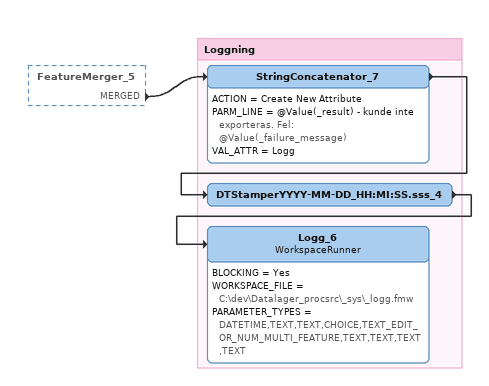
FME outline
FeatureMerger_5 [outside]
    MERGED -> StringConcatenator_7

Bookmark: Loggning
StringConcatenator_7
    ACTION = Create New Attribute
    PARM_LINE = @Value(_result) - kunde inte exporteras. Fel: @Value(_failure_message)
    VAL_ATTR = Logg
    -> DTStamperYYYY-MM-DD_HH:MI:SS.sss_4
DTStamperYYYY-MM-DD_HH:MI:SS.sss_4
    -> Logg_6
Logg_6: WorkspaceRunner
    BLOCKING = Yes
    WORKSPACE_FILE = C:\dev\Datalager_procsrc\_sys\_logg.fmw
    PARAMETER_TYPES = DATETIME,TEXT,TEXT,CHOICE,TEXT_EDIT_OR_NUM_MULTI_FEATURE,TEXT,TEXT,TEXT,TEXT
